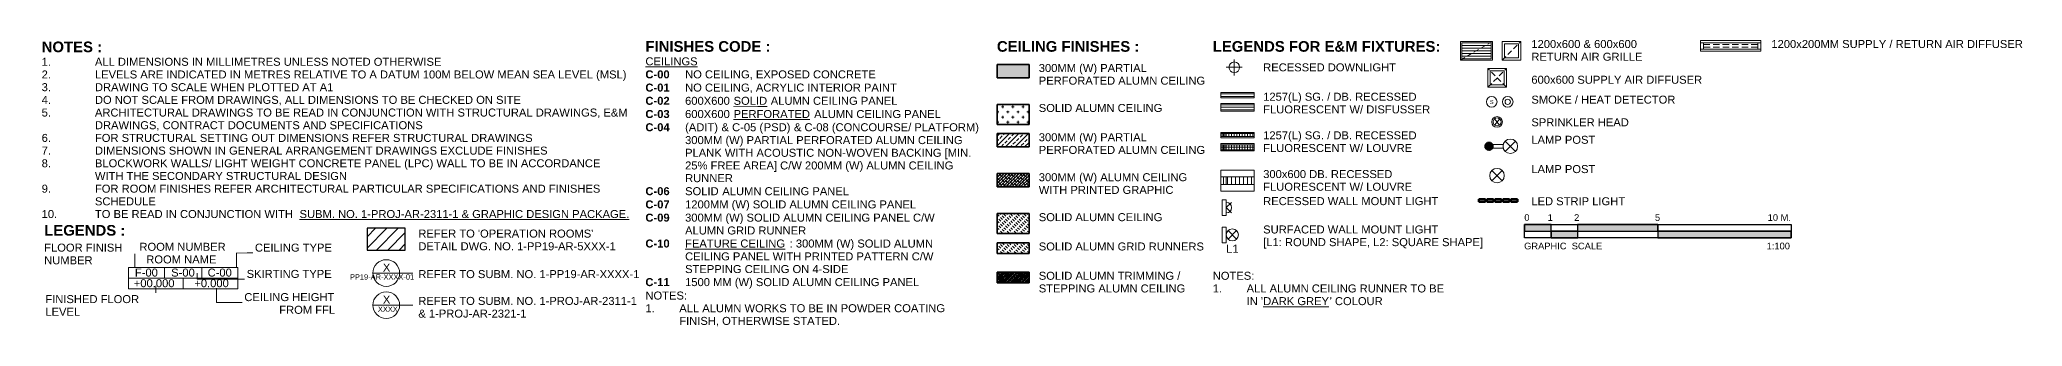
# Model space of a CAD drawing. Header units: millimetres. Extents: x -672391 to -598136, y -134 to 46410.
# Drawn here: x -598880 to -598136, y -134 to -26 of the extents above; entities that cross this region are included whole.
import ezdxf

# ---------------------------------------------------------------- set-up
doc = ezdxf.new("R2010")
doc.units = ezdxf.units.MM
doc.linetypes.add('DPA_Hidden 50', pattern=[3, 2, -1])
doc.linetypes.add('Hidden - Short', pattern=[3.571875, 2.38125, -1.190625])
for name, color, linetype, lineweight in [('A-ANNO-NOTE', 3, 'Continuous', 25), ('A-DETL', 1, 'Continuous', 70), ('A-DETL-GENF', 2, 'Continuous', 25), ('A-DETL-THIN', 1, 'Continuous', 25), ('G-ANNO-TEXT', 3, 'Continuous', 9)]:
    doc.layers.add(name, color=color, linetype=linetype, lineweight=lineweight)
doc.styles.add('Arial_5', font='arial.ttf', dxfattribs={"height": 2.5})
doc.styles.add('Arial_6', font='arial.ttf', dxfattribs={"height": 3})
doc.styles.add('Arial_7', font='arial.ttf', dxfattribs={"height": 2})
doc.styles.add('Arial_8', font='arial.ttf', dxfattribs={"height": 1.5})
doc.styles.add('Arial_B', font='arialbd.ttf', dxfattribs={"height": 4})
doc.styles.add('Arial_B_1', font='arialbd.ttf', dxfattribs={"height": 3})
pattern_1 = [(135, (-598705.6007, 1.539), (-2.539928, 2e-16), [1.034, -2.558]), (135, (-598706.8707, 0.2694), (-2.539928, 2e-16), [1.034, -2.558]), (135, (-598707.5061, 2.174), (-2.539928, 2e-16), [0.51703, -3.075]), (135, (-598706.2357, 0.9044), (-2.539928, 2e-16), [1.034, -2.558]), (135, (-598705.3317, 0), (-2.539928, 2e-16), [0.51703, -3.075])]

# ---------------------------------------------------------------- blocks, each defined once
blk = doc.blocks.new('Graphic scale1 - Graphic scale 100-8746870-CRD_Legend Notes Part Plans - Ceiling Plan 1_100')
at = {"layer": 'A-ANNO-NOTE', "lineweight": 9}
h = blk.add_hatch(color=256, dxfattribs=at)
h.paths.add_polyline_path([(434.68, -98.08), (404.61, -98.08), (404.61, -95.59), (434.68, -95.59)])
h.paths.add_polyline_path([(394.68, -95.59), (394.68, -98.08), (384.68, -98.08), (384.68, -95.59)])
h = blk.add_hatch(color=256, dxfattribs=at)
h.paths.add_polyline_path([(484.68, -100.56), (434.68, -100.56), (434.68, -98.08), (484.68, -98.08)])
h.paths.add_polyline_path([(404.68, -98.08), (404.68, -100.56), (394.68, -100.56), (394.68, -98.08)])
at = {"layer": 'A-ANNO-NOTE'}
for p, q in [((384.68, -100.56), (384.68, -95.59)), ((384.68, -95.59), (484.68, -95.59)), ((394.68, -95.59), (384.68, -95.59)), ((384.68, -95.59), (384.68, -98.08)), ((394.68, -100.56), (394.68, -95.59)), ((394.68, -98.08), (394.68, -95.59)), ((404.61, -95.59), (404.61, -100.56)), ((434.68, -95.59), (404.61, -95.59)), ((404.61, -95.59), (404.61, -98.08)), ((434.68, -95.59), (434.68, -100.56)), ((434.68, -98.08), (434.68, -95.59)), ((484.68, -95.59), (484.68, -100.56)), ((384.68, -98.08), (484.68, -98.08)), ((384.68, -98.08), (394.68, -98.08)), ((484.68, -100.56), (384.68, -100.56)), ((404.68, -98.08), (394.68, -98.08)), ((394.68, -98.08), (394.68, -100.56)), ((394.68, -100.56), (404.68, -100.56)), ((404.61, -98.08), (434.68, -98.08)), ((404.68, -100.56), (404.68, -98.08)), ((484.68, -98.08), (434.68, -98.08)), ((434.68, -98.08), (434.68, -100.56)), ((434.68, -100.56), (484.68, -100.56)), ((484.68, -100.56), (484.68, -98.08))]:
    blk.add_line(p, q, dxfattribs=at)
at = {"layer": 'A-ANNO-NOTE', "lineweight": 9, "char_height": 2.5, "attachment_point": 1, "style": 'Arial_5'}
for s, insert, width in [('0', (384.63, -91.73), 2.3249), ('1', (393.4, -91.73), 2.3249), ('2', (403.31, -91.73), 2.3249), ('5', (433.62, -91.73), 2.3249), ('10 M.', (475.89, -91.73), 10.5021), ('GRAPHIC  SCALE', (384.56, -102.42), 35.4346), ('1:100', (475.5, -102.42), 10.5021)]:
    blk.add_mtext(s, dxfattribs=dict(at, insert=insert, width=width))

msp = doc.modelspace()

# ---------------------------------------------------------------- hatches: boundary and pattern name
at = {"layer": 'A-DETL-GENF', "lineweight": 35}
for points in [[(-598508.91, -40.49), (-598508.91, -35.49), (-598520.89, -35.49), (-598520.89, -40.49)], [(-598336.48, -67.6), (-598336.13, -67.56), (-598335.8, -67.42), (-598335.51, -67.2), (-598335.3, -66.92), (-598335.16, -66.59), (-598335.12, -66.24), (-598335.16, -65.89), (-598335.3, -65.56), (-598335.51, -65.28), (-598335.8, -65.06), (-598336.13, -64.93), (-598336.48, -64.88), (-598336.83, -64.93), (-598337.16, -65.06), (-598337.44, -65.28), (-598337.66, -65.56), (-598337.79, -65.89), (-598337.84, -66.24), (-598337.79, -66.59), (-598337.66, -66.92), (-598337.44, -67.2), (-598337.16, -67.42), (-598336.83, -67.56)]]:
    msp.add_hatch(color=7, dxfattribs=at).paths.add_polyline_path(points)
at = {"layer": 'A-DETL-GENF', "lineweight": 9}
h = msp.add_hatch(dxfattribs=at)
h.set_pattern_fill('FP_13', color=8, style=0, pattern_type=2)
h.set_pattern_definition([(0, (-598707.8717, 0), (1.905, 1.905), [0.9525, -2.857]), (90, (-598707.3954, -0.4763), (-1.905, 1.905), [0.9525, -2.857])])
h.paths.add_polyline_path([(-598508.91, -57.99), (-598508.91, -50.49), (-598520.89, -50.49), (-598520.89, -57.99)])
h = msp.add_hatch(dxfattribs=at)
h.set_pattern_fill('FP_9', color=253, style=0, pattern_type=2)
h.set_pattern_definition([(45, (-598707.8717, 0), (-1.78191, 1.78191), []), (45, (-598706.0897, 0), (-1.78191, 1.78191), [1.26, -0.63004])])
h.paths.add_polyline_path([(-598508.91, -66.49), (-598508.91, -61.49), (-598520.89, -61.49), (-598520.89, -66.49)])
h = msp.add_hatch(dxfattribs=at)
h.set_pattern_fill('FP_10', color=253, style=0, pattern_type=2)
h.set_pattern_definition([(45, (-598707.8717, 0), (-0.561266, 0.561266), []), (135, (-598707.8717, 0), (-1.6841516, 0.5616196), [1.984, -1.191])])
h.paths.add_polyline_path([(-598508.91, -81.49), (-598508.91, -76.49), (-598520.89, -76.49), (-598520.89, -81.49)])
at = {"layer": 'A-DETL-GENF', "lineweight": 35}
h = msp.add_hatch(color=7, dxfattribs=at)
h.paths.add_polyline_path([(-598337.83, -87.14), (-598337.83, -86.14), (-598340.33, -86.14), (-598340.33, -87.14)])
h.paths.add_polyline_path([(-598325.83, -87.14), (-598325.83, -86.14), (-598328.33, -86.14), (-598328.33, -87.14)])
h.paths.add_polyline_path([(-598331.33, -87.14), (-598328.83, -87.14), (-598328.83, -86.14), (-598331.33, -86.14)])
h.paths.add_polyline_path([(-598334.83, -87.14), (-598334.83, -86.14), (-598337.33, -86.14), (-598337.33, -87.14)])
h.paths.add_polyline_path([(-598334.33, -87.14), (-598331.83, -87.14), (-598331.83, -86.14), (-598334.33, -86.14)])
at = {"layer": 'A-DETL-GENF', "lineweight": 9}
h = msp.add_hatch(dxfattribs=at)
h.set_pattern_fill('FP_11', color=253, style=0, pattern_type=2)
h.set_pattern_definition(pattern_1)
h.paths.add_polyline_path([(-598508.91, -98.99), (-598508.91, -91.49), (-598520.89, -91.49), (-598520.89, -98.99)])
h = msp.add_hatch(dxfattribs=at)
h.set_pattern_fill('FP_8', color=50, style=0, pattern_type=2)
h.set_pattern_definition([(45, (-598707.8717, 0), (-2.12132, 2.12132), [])])
h.paths.add_polyline_path([(-598742.87, -105.21), (-598742.87, -97.02), (-598757.15, -97.02), (-598757.15, -105.21)])
h = msp.add_hatch(dxfattribs=at)
h.set_pattern_fill('FP_11', color=253, style=0, pattern_type=2)
h.set_pattern_definition(pattern_1)
h.paths.add_polyline_path([(-598508.91, -106.49), (-598508.91, -102.49), (-598520.89, -102.49), (-598520.89, -106.49)])
h = msp.add_hatch(dxfattribs=at)
h.set_pattern_fill('FP_12', color=253, style=0, pattern_type=2)
h.set_pattern_definition([(45, (-598707.8717, 0), (-0.3367596, 0.3367596), []), (135, (-598707.8717, 0), (-1.0102788, 0.3367596), [1.191, -0.71437])])
h.paths.add_polyline_path([(-598508.91, -117.49), (-598508.91, -113.49), (-598520.89, -113.49), (-598520.89, -117.49)])

# ---------------------------------------------------------------- linework, layer by layer
at = {"layer": 'A-DETL', "lineweight": 9}
for p, q in [((-598347.22, -26.89), (-598335.22, -26.89)), ((-598347.22, -33.89), (-598347.22, -26.89)), ((-598335.72, -27.39), (-598346.72, -27.39)), ((-598346.72, -33.35), (-598346.72, -27.39)), ((-598335.72, -28.39), (-598346.72, -28.39)), ((-598335.72, -29.39), (-598346.72, -29.39)), ((-598335.72, -27.39), (-598335.72, -33.35)), ((-598335.22, -26.89), (-598335.22, -33.89)), ((-598324.57, -26.89), (-598331.57, -26.89)), ((-598331.57, -26.89), (-598331.57, -33.89)), ((-598330.69, -27.76), (-598330.69, -33.01)), ((-598325.44, -27.76), (-598330.69, -27.76)), ((-598325.44, -33.01), (-598325.44, -27.76)), ((-598324.57, -33.89), (-598324.57, -26.89)), ((-598257.22, -26.53), (-598234.57, -26.53)), ((-598257.22, -30.48), (-598257.22, -26.53)), ((-598257.22, -27.36), (-598234.57, -27.36)), ((-598256.01, -29.79), (-598256.01, -27.36)), ((-598235.73, -27.36), (-598235.73, -29.79)), ((-598234.57, -26.53), (-598234.57, -30.48)), ((-598428.99, -36.56), (-598434.99, -36.56)), ((-598431.99, -33.61), (-598431.99, -39.61)), ((-598335.22, -33.89), (-598347.22, -33.89)), ((-598335.72, -30.39), (-598346.72, -30.39)), ((-598335.72, -31.39), (-598346.72, -31.39)), ((-598335.72, -32.39), (-598346.72, -32.39)), ((-598335.72, -33.35), (-598346.72, -33.35)), ((-598329.89, -37.04), (-598336.89, -37.04)), ((-598336.89, -37.04), (-598336.89, -44.04)), ((-598331.57, -33.89), (-598324.57, -33.89)), ((-598330.69, -33.01), (-598325.44, -33.01)), ((-598329.89, -44.04), (-598329.89, -37.04)), ((-598234.57, -29.79), (-598257.22, -29.79)), ((-598234.57, -30.48), (-598257.22, -30.48)), ((-598336.89, -44.04), (-598329.89, -44.04)), ((-598336.02, -37.92), (-598336.02, -43.17)), ((-598330.77, -37.92), (-598336.02, -37.92)), ((-598336.02, -43.17), (-598330.77, -43.17)), ((-598330.77, -43.17), (-598330.77, -37.92)), ((-598436.99, -46.06), (-598424.49, -46.06)), ((-598436.99, -48.01), (-598436.99, -46.06)), ((-598436.99, -46.48), (-598424.49, -46.48)), ((-598424.49, -47.59), (-598436.99, -47.59)), ((-598424.49, -48.01), (-598436.99, -48.01)), ((-598436.99, -50.22), (-598424.49, -50.22)), ((-598436.99, -52.99), (-598436.99, -50.22)), ((-598436.99, -50.63), (-598424.49, -50.63)), ((-598424.49, -51.6), (-598436.99, -51.6)), ((-598424.49, -48.01), (-598424.49, -46.06)), ((-598424.49, -52.99), (-598424.49, -50.22)), ((-598424.49, -52.58), (-598436.99, -52.58)), ((-598424.49, -52.99), (-598436.99, -52.99)), ((-598334.48, -55.98), (-598332.51, -58.24)), ((-598332.47, -55.98), (-598334.43, -58.24)), ((-598436.99, -61.06), (-598424.49, -61.06)), ((-598436.99, -63.01), (-598436.99, -61.06)), ((-598436.99, -61.48), (-598424.49, -61.48)), ((-598436.99, -62.59), (-598436.99, -61.48)), ((-598424.49, -62.59), (-598436.99, -62.59)), ((-598424.49, -63.01), (-598436.99, -63.01)), ((-598436.99, -65.22), (-598424.49, -65.22)), ((-598436.99, -67.99), (-598436.99, -65.22)), ((-598436.99, -65.63), (-598424.49, -65.63)), ((-598436.99, -67.58), (-598436.99, -65.63)), ((-598424.49, -66.6), (-598436.99, -66.6)), ((-598436.49, -62.59), (-598436.49, -61.48)), ((-598436.49, -67.58), (-598436.49, -65.63)), ((-598435.99, -62.59), (-598435.99, -61.48)), ((-598435.99, -67.58), (-598435.99, -65.63)), ((-598435.49, -62.59), (-598435.49, -61.48)), ((-598435.49, -67.58), (-598435.49, -65.63)), ((-598434.99, -62.59), (-598434.99, -61.48)), ((-598434.99, -67.58), (-598434.99, -65.63)), ((-598433.99, -62.59), (-598433.99, -61.48)), ((-598433.99, -67.58), (-598433.99, -65.63)), ((-598432.99, -62.59), (-598432.99, -61.48)), ((-598432.99, -67.58), (-598432.99, -65.63)), ((-598431.99, -62.59), (-598431.99, -61.48)), ((-598431.99, -67.58), (-598431.99, -65.63)), ((-598430.99, -62.59), (-598430.99, -61.48)), ((-598430.99, -67.58), (-598430.99, -65.63)), ((-598429.99, -62.59), (-598429.99, -61.48)), ((-598429.99, -67.58), (-598429.99, -65.63)), ((-598428.99, -62.59), (-598428.99, -61.48)), ((-598428.99, -67.58), (-598428.99, -65.63)), ((-598427.99, -62.59), (-598427.99, -61.48)), ((-598427.99, -67.58), (-598427.99, -65.63)), ((-598426.99, -62.59), (-598426.99, -61.48)), ((-598426.99, -67.58), (-598426.99, -65.63)), ((-598425.99, -62.59), (-598425.99, -61.48)), ((-598425.99, -67.58), (-598425.99, -65.63)), ((-598424.99, -62.59), (-598424.99, -61.48)), ((-598424.99, -67.58), (-598424.99, -65.63)), ((-598424.49, -63.01), (-598424.49, -61.06)), ((-598424.49, -67.99), (-598424.49, -65.22)), ((-598331.12, -65.61), (-598335.27, -65.61)), ((-598326.55, -68.17), (-598330.4, -64.32)), ((-598330.4, -68.17), (-598326.55, -64.32)), ((-598424.49, -67.58), (-598436.99, -67.58)), ((-598424.49, -67.99), (-598436.99, -67.99)), ((-598331.1, -66.97), (-598335.33, -66.97)), ((-598436.99, -83.04), (-598436.99, -75.22)), ((-598436.99, -75.22), (-598424.49, -75.22)), ((-598436.99, -77.72), (-598424.49, -77.72)), ((-598424.49, -80.54), (-598436.99, -80.54)), ((-598436.04, -80.54), (-598436.04, -77.72)), ((-598435.04, -80.54), (-598435.04, -77.72)), ((-598434.54, -80.54), (-598434.54, -77.72)), ((-598433.04, -80.54), (-598433.04, -77.72)), ((-598431.54, -80.54), (-598431.54, -77.72)), ((-598430.04, -80.54), (-598430.04, -77.72)), ((-598428.54, -80.54), (-598428.54, -77.72)), ((-598427.04, -80.54), (-598427.04, -77.72)), ((-598425.54, -80.54), (-598425.54, -77.72)), ((-598424.49, -75.22), (-598424.49, -83.04)), ((-598331.55, -79.17), (-598335.4, -75.32)), ((-598335.4, -79.17), (-598331.55, -75.32)), ((-598424.49, -83.04), (-598436.99, -83.04)), ((-598436.49, -92.23), (-598436.49, -86.32)), ((-598434.99, -86.32), (-598436.49, -86.32)), ((-598434.99, -86.32), (-598434.99, -92.23)), ((-598434.99, -89.27), (-598433.04, -87.33)), ((-598434.99, -92.23), (-598436.49, -92.23)), ((-598436.49, -102.45), (-598436.49, -96.55)), ((-598434.99, -96.55), (-598436.49, -96.55)), ((-598434.99, -89.27), (-598433.04, -91.22)), ((-598434.99, -96.55), (-598434.99, -102.45)), ((-598434.99, -102.45), (-598436.49, -102.45)), ((-598434.33, -101.1), (-598431.14, -97.9)), ((-598434.33, -97.9), (-598431.14, -101.1)), ((-598851.12, -106.27), (-598877.67, -106.27)), ((-598844.31, -106.27), (-598851.12, -106.27)), ((-598844.31, -111.69), (-598844.31, -106.27)), ((-598806.15, -111.69), (-598806.15, -106.27)), ((-598806.15, -106.27), (-598770.22, -106.27)), ((-598846.6, -111.69), (-598805.6, -111.69)), ((-598846.6, -119.69), (-598846.6, -111.69)), ((-598846.6, -115.69), (-598805.6, -115.69)), ((-598836.44, -118.65), (-598836.44, -125.6)), ((-598833.1, -111.69), (-598833.1, -115.69)), ((-598826.1, -115.69), (-598826.1, -119.69)), ((-598820.89, -113.81), (-598820.89, -116.14)), ((-598820.89, -116.14), (-598770.22, -116.14)), ((-598819.1, -111.69), (-598819.1, -115.69)), ((-598805.6, -111.69), (-598805.6, -119.69)), ((-598754.98, -113.81), (-598739.98, -113.81)), ((-598846.77, -125.6), (-598877.67, -125.6)), ((-598836.44, -125.6), (-598846.77, -125.6)), ((-598805.6, -119.69), (-598846.6, -119.69)), ((-598813.65, -119.47), (-598813.65, -124.86)), ((-598813.65, -124.86), (-598770.22, -124.86)), ((-598754.98, -125.86), (-598739.98, -125.86))]:
    msp.add_line(p, q, dxfattribs=at)
at = {"layer": 'A-DETL', "linetype": 'DPA_Hidden 50', "lineweight": 9}
for p, q in [((-598335.22, -26.89), (-598347.22, -33.89)), ((-598331.57, -33.89), (-598324.57, -26.89)), ((-598329.89, -44.04), (-598336.89, -37.04)), ((-598336.89, -44.04), (-598329.89, -37.04))]:
    msp.add_line(p, q, dxfattribs=at)
at = {"layer": 'A-DETL', "linetype": 'Hidden - Short', "lineweight": 9}
for p, q in [((-598256.01, -28.08), (-598235.73, -28.08)), ((-598235.73, -28.96), (-598256.01, -28.96))]:
    msp.add_line(p, q, dxfattribs=at)
at = {"layer": 'A-DETL', "lineweight": 35}
for p, q in [((-598508.91, -35.49), (-598520.89, -35.49)), ((-598520.89, -35.49), (-598520.89, -40.49)), ((-598508.91, -40.49), (-598508.91, -35.49)), ((-598520.89, -40.49), (-598508.91, -40.49)), ((-598508.91, -50.49), (-598520.89, -50.49)), ((-598520.89, -50.49), (-598520.89, -57.99)), ((-598508.91, -57.99), (-598508.91, -50.49)), ((-598520.89, -57.99), (-598508.91, -57.99)), ((-598508.91, -61.49), (-598520.89, -61.49)), ((-598520.89, -61.49), (-598520.89, -66.49)), ((-598520.89, -66.49), (-598508.91, -66.49)), ((-598508.91, -66.49), (-598508.91, -61.49)), ((-598508.91, -76.49), (-598520.89, -76.49)), ((-598520.89, -76.49), (-598520.89, -81.49)), ((-598520.89, -81.49), (-598508.91, -81.49)), ((-598508.91, -81.49), (-598508.91, -76.49)), ((-598508.91, -91.49), (-598520.89, -91.49)), ((-598520.89, -91.49), (-598520.89, -98.99)), ((-598508.91, -98.99), (-598508.91, -91.49)), ((-598520.89, -98.99), (-598508.91, -98.99)), ((-598508.91, -102.49), (-598520.89, -102.49)), ((-598520.89, -102.49), (-598520.89, -106.49)), ((-598508.91, -106.49), (-598508.91, -102.49)), ((-598520.89, -106.49), (-598508.91, -106.49)), ((-598508.91, -113.49), (-598520.89, -113.49)), ((-598520.89, -113.49), (-598520.89, -117.49)), ((-598520.89, -117.49), (-598508.91, -117.49)), ((-598508.91, -117.49), (-598508.91, -113.49))]:
    msp.add_line(p, q, dxfattribs=at)
at = {"layer": 'A-DETL', "lineweight": 50}
for p, q in [((-598337.83, -86.14), (-598340.33, -86.14)), ((-598340.33, -86.14), (-598340.33, -87.14)), ((-598340.33, -87.14), (-598337.83, -87.14)), ((-598337.83, -87.14), (-598337.83, -86.14)), ((-598334.83, -86.14), (-598337.33, -86.14)), ((-598337.33, -86.14), (-598337.33, -87.14)), ((-598337.33, -87.14), (-598334.83, -87.14)), ((-598334.83, -87.14), (-598334.83, -86.14)), ((-598331.83, -86.14), (-598334.33, -86.14)), ((-598334.33, -86.14), (-598334.33, -87.14)), ((-598334.33, -87.14), (-598331.83, -87.14)), ((-598331.83, -87.14), (-598331.83, -86.14)), ((-598328.83, -86.14), (-598331.33, -86.14)), ((-598331.33, -86.14), (-598331.33, -87.14)), ((-598331.33, -87.14), (-598328.83, -87.14)), ((-598328.83, -87.14), (-598328.83, -86.14)), ((-598325.83, -86.14), (-598328.33, -86.14)), ((-598328.33, -86.14), (-598328.33, -87.14)), ((-598328.33, -87.14), (-598325.83, -87.14)), ((-598325.83, -87.14), (-598325.83, -86.14))]:
    msp.add_line(p, q, dxfattribs=at)
at = {"layer": 'A-DETL', "lineweight": 9}
for centre, radius in [((-598431.99, -36.56), 2), ((-598335.47, -49.55), 2), ((-598329.47, -49.55), 2), ((-598329.47, -49.55), 1), ((-598333.47, -57.09), 2), ((-598333.47, -57.09), 1.5), ((-598328.48, -66.24), 2.72), ((-598333.48, -77.24), 2.72), ((-598432.73, -99.5), 2.26), ((-598749.98, -113.81), 5), ((-598749.98, -125.86), 5)]:
    msp.add_circle(centre, radius, dxfattribs=at)
for centre, radius, start, end in [((-598336.48, -66.24), 1.36, 90, 270), ((-598336.48, -66.24), 1.36, 270, 90), ((-598434.99, -89.27), 2, 270, 90)]:
    msp.add_arc(centre, radius, start, end, dxfattribs=at)
at = {"layer": 'A-DETL', "lineweight": 50}
for start, end in [(360, 180), (180, 360)]:
    msp.add_arc((-598336.48, -66.24), 1.36, start, end, dxfattribs=at)
at = {"layer": 'A-DETL-THIN'}
for p, q in [((-598742.87, -97.02), (-598757.15, -97.02)), ((-598757.15, -97.02), (-598757.15, -105.21)), ((-598742.87, -105.21), (-598742.87, -97.02)), ((-598757.15, -105.21), (-598742.87, -105.21))]:
    msp.add_line(p, q, dxfattribs=at)

# ---------------------------------------------------------------- block references
at = {"layer": 'A-ANNO-NOTE', "lineweight": 9}
msp.add_blockref('Graphic scale1 - Graphic scale 100-8746870-CRD_Legend Notes Part Plans - Ceiling Plan 1_100', (-598707.87, 0), dxfattribs=at)

# ---------------------------------------------------------------- texts
at = {"layer": 'G-ANNO-TEXT', "color": 7, "attachment_point": 1}
for s, insert, char_height, width, style in [('NOTES :', (-598879.21, -26.91), 4, 27.6582, 'Arial_B'), ('FINISHES CODE :', (-598652.81, -26.74), 4, 57.2405, 'Arial_B'), ('CEILING FINISHES :', (-598521, -26.74), 4, 65.2574, 'Arial_B'), ('LEGENDS FOR E&M FIXTURES:', (-598440.07, -26.74), 4, 104.2194, 'Arial_B'), ('1200x600 & 600x600 ', (-598320.6, -26.34), 3, 50.2658, 'Arial_6'), ('1200x200MM SUPPLY / RETURN AIR DIFFUSER', (-598230.6, -26.34), 3, 115.7637, 'Arial_6'), ('\\LCEILINGS', (-598652.81, -32.84), 3, 24.0506, 'Arial_6'), ('300MM (W) PARTIAL ', (-598505.31, -35.34), 3, 51.5485, 'Arial_6'), ('RECESSED DOWNLIGHT', (-598421.16, -35.1), 3, 61.4894, 'Arial_6'), ('RETURN AIR GRILLE', (-598320.6, -31.11), 3, 51.2278, 'Arial_6'), ('C-00', (-598652.81, -37.73), 3, 11.1435, 'Arial_B_1'), ('C-01', (-598652.81, -42.69), 3, 11.1435, 'Arial_B_1'), ('^I^I', (-598643.62, -37.73), 3, 6.8945, 'Arial_6'), ('^I^I', (-598643.62, -42.69), 3, 6.8945, 'Arial_6'), ('NO CEILING, EXPOSED CONCRETE', (-598637.93, -37.73), 3, 87.7046, 'Arial_6'), ('NO CEILING, ACRYLIC INTERIOR PAINT', (-598637.93, -42.69), 3, 97.5654, 'Arial_6'), ('PERFORATED ALUMN CEILING  ', (-598505.31, -40.1), 3, 78.2447, 'Arial_6'), ('600x600 SUPPLY AIR DIFFUSER', (-598320.6, -39.75), 3, 78.6455, 'Arial_6'), ('C-02', (-598652.81, -47.66), 3, 11.1435, 'Arial_B_1'), ('^I^I', (-598643.62, -47.66), 3, 6.8945, 'Arial_6'), ('600X600 ', (-598637.93, -47.66), 3, 22.0464, 'Arial_6'), ('\\LSOLID', (-598619.74, -47.66), 3, 15.4726, 'Arial_6'), (' ALUMN CEILING PANEL ', (-598606.97, -47.66), 3, 61.2489, 'Arial_6'), ('SOLID ALUMN CEILING', (-598505.31, -50.34), 3, 56.9198, 'Arial_6'), ('1257(L) SG. / DB. RECESSED ', (-598421.16, -46.12), 3, 72.232, 'Arial_6'), ('FLUORESCENT W/ DISFUSSER', (-598421.16, -50.88), 3, 77.2025, 'Arial_6'), ('S', (-598336.17, -48.87), 1.5, 1.6835, 'Arial_8'), ('SMOKE / HEAT DETECTOR', (-598320.6, -47.22), 3, 66.5401, 'Arial_6'), ('C-03', (-598652.81, -52.62), 3, 11.1435, 'Arial_B_1'), ('C-04 ', (-598652.81, -57.58), 3, 12.5865, 'Arial_B_1'), ('^I^I', (-598643.62, -52.62), 3, 6.8945, 'Arial_6'), ('\\fArial|b1|i0|c0|p34|;^I', (-598642.43, -57.58), 3, 5.4515, 'Arial_B_1'), ('600X600 ', (-598637.93, -52.62), 3, 22.0464, 'Arial_6'), ('(', (-598637.93, -57.58), 3, 1.6835, 'Arial_6'), ('ADIT)', (-598636.54, -57.58), 3, 13.4683, 'Arial_6'), (' & C-05 (', (-598625.43, -57.58), 3, 20.6034, 'Arial_6'), ('\\LPERFORATED', (-598619.74, -52.62), 3, 35.1941, 'Arial_6'), ('PSD)', (-598608.43, -57.58), 3, 12.2658, 'Arial_6'), ('& C-08 (CONCOURSE/ PLATFORM)', (-598597.12, -57.58), 3, 85.1392, 'Arial_6'), (' ALUMN CEILING PANEL ', (-598590.7, -52.62), 3, 61.2489, 'Arial_6'), ('^I^I^I', (-598540.16, -52.62), 3, 13.789, 'Arial_6'), ('^I', (-598526.87, -57.58), 3, 3.6878, 'Arial_6'), ('SPRINKLER HEAD', (-598320.6, -55.72), 3, 44.8945, 'Arial_6'), ('^I^I^I', (-598652.81, -62.41), 3, 18.038, 'Arial_6'), ('300MM (W) PARTIAL PERFORATED ALUMN CEILING ', (-598637.93, -62.41), 3, 129.6329, 'Arial_6'), ('^I^I', (-598530.97, -62.41), 3, 8.6582, 'Arial_6'), ('300MM (W) PARTIAL ', (-598505.31, -61.34), 3, 51.5485, 'Arial_6'), ('PERFORATED ALUMN CEILING', (-598505.31, -66.1), 3, 76.6413, 'Arial_6'), ('1257(L) SG. / DB. RECESSED ', (-598421.16, -60.61), 3, 72.232, 'Arial_6'), ('FLUORESCENT W/ LOUVRE', (-598421.16, -65.38), 3, 68.9451, 'Arial_6'), ('LAMP POST', (-598320.6, -62.29), 3, 29.5823, 'Arial_6'), ('^I^I^I', (-598652.81, -67.17), 3, 18.038, 'Arial_6'), ('^I^I^I', (-598652.81, -71.93), 3, 18.038, 'Arial_6'), ('25% FREE AREA] C/W 200MM (W) ALUMN CEILING ', (-598637.93, -71.93), 3, 125.5443, 'Arial_6'), ('PLANK WITH ACOUSTIC NON-WOVEN BACKING [MIN. ', (-598637.93, -67.17), 3, 133.8818, 'Arial_6'), ('^I^I^I', (-598534.34, -71.93), 3, 12.7468, 'Arial_6'), ('^I', (-598527.46, -67.17), 3, 4.4093, 'Arial_6'), ('LAMP POST', (-598320.6, -73.29), 3, 29.5823, 'Arial_6'), ('^I^I^I', (-598652.81, -76.69), 3, 18.038, 'Arial_6'), ('C-06 ', (-598652.81, -81.59), 3, 12.5865, 'Arial_B_1'), ('^I', (-598642.43, -81.59), 3, 5.4515, 'Arial_6'), ('SOLID ', (-598637.93, -81.59), 3, 16.9156, 'Arial_6'), ('RUNNER ', (-598637.93, -76.69), 3, 23.3291, 'Arial_6'), ('ALUMN CEILING PANEL ', (-598623.97, -81.59), 3, 59.8059, 'Arial_6'), ('WITH PRINTED GRAPHIC ', (-598505.31, -81.1), 3, 63.8143, 'Arial_6'), ('300MM (W) ALUMN CEILING ', (-598505.31, -76.34), 3, 69.9873, 'Arial_6'), ('300x600 DB. RECESSED ', (-598421.16, -75.16), 3, 61.0084, 'Arial_6'), ('FLUORESCENT W/ LOUVRE', (-598421.16, -79.92), 3, 68.9451, 'Arial_6'), ('C-07 ', (-598652.81, -86.55), 3, 12.5865, 'Arial_B_1'), ('^I', (-598641.24, -86.55), 3, 4.0084, 'Arial_6'), ('1200MM (W) SOLID ALUMN CEILING PANEL', (-598637.93, -86.55), 3, 106.7046, 'Arial_6'), ('RECESSED WALL MOUNT LIGHT', (-598421.16, -85.32), 3, 81.0506, 'Arial_6'), ('LED STRIP LIGHT', (-598320.6, -85.37), 3, 43.3713, 'Arial_6'), ('^I^I^I', (-598652.81, -96.34), 3, 18.038, 'Arial_6'), ('C-09', (-598652.81, -91.51), 3, 11.1435, 'Arial_B_1'), ('^I^I', (-598643.62, -91.51), 3, 6.8945, 'Arial_B_1'), ('ALUMN GRID RUNNER', (-598637.93, -96.34), 3, 55.5569, 'Arial_6'), ('300MM (W) SOLID ALUMN CEILING PANEL C/W ', (-598637.93, -91.51), 3, 116.9662, 'Arial_6'), ('^I', (-598541.42, -91.51), 3, 3.2869, 'Arial_6'), ('SOLID ALUMN CEILING', (-598505.31, -91.34), 3, 56.9198, 'Arial_6'), ('SURFACED WALL MOUNT LIGHT', (-598421.16, -95.96), 3, 80.9704, 'Arial_6'), ('C-10', (-598652.81, -101.23), 3, 11.1435, 'Arial_B_1'), ('^I', (-598642.43, -101.23), 3, 5.4515, 'Arial_6'), ('\\LFEATURE CEILING', (-598637.93, -101.23), 3, 46.097, 'Arial_6'), (' : 300MM (W) SOLID ALUMN ', (-598599.89, -101.23), 3, 69.1856, 'Arial_6'), ('^I^I^I^I', (-598542.81, -101.23), 3, 23.0084, 'Arial_6'), ('SOLID ALUMN GRID RUNNERS', (-598505.31, -102.34), 3, 75.9198, 'Arial_6'), ('L1', (-598435.03, -103.19), 3, 5.7721, 'Arial_6'), ('[L1: ROUND SHAPE, L2: SQUARE SHAPE]', (-598421.16, -100.72), 3, 101.4135, 'Arial_6'), ('X', (-598751.26, -110.25), 3, 3.2869, 'Arial_6'), ('^I^I^I', (-598652.81, -106.06), 3, 18.038, 'Arial_6'), ('^I^I^I', (-598652.81, -110.82), 3, 18.038, 'Arial_6'), ('STEPPING CEILING ON 4-SIDE', (-598637.93, -110.82), 3, 75.3586, 'Arial_6'), ('CEILING PANEL WITH PRINTED PATTERN C/W ', (-598637.93, -106.06), 3, 116.6455, 'Arial_6'), ('+00.000', (-598844.65, -116.14), 3, 18.8397, 'Arial_6'), ('F-00', (-598844.25, -112.14), 3, 10.5823, 'Arial_6'), ('S-00', (-598830.63, -112.14), 3, 10.903, 'Arial_6'), ('+0.000', (-598821.96, -116.14), 3, 15.9536, 'Arial_6'), ('C-00', (-598816.98, -112.14), 3, 11.1435, 'Arial_6'), ('REFER TO SUBM. NO. 1-PP19-AR-XXXX-1', (-598737.96, -112.71), 3, 101.2531, 'Arial_6'), ('C-11', (-598652.81, -115.72), 3, 11.1435, 'Arial_B_1'), ('^I', (-598642.43, -115.72), 3, 5.4515, 'Arial_6'), ('1500 MM (W) SOLID ALUMN CEILING PANEL', (-598637.93, -115.72), 3, 108.1476, 'Arial_6'), ('SOLID ALUMN TRIMMING / ', (-598505.31, -113.34), 3, 66.6202, 'Arial_6'), ('STEPPING ALUMN CEILING', (-598505.31, -118.1), 3, 67.5823, 'Arial_6'), ('1.', (-598440.07, -118.1), 3, 15.3924, 'Arial_6'), ('NOTES:', (-598440.07, -113.34), 3, 19.2405, 'Arial_6'), ('ALL ALUMN CEILING RUNNER TO BE ', (-598427.37, -118.1), 3, 92.4346, 'Arial_6'), ('XXXX', (-598753.12, -126.39), 2, 9.2996, 'Arial_7'), ('X', (-598751.26, -122.3), 3, 3.2869, 'Arial_6'), ('REFER TO SUBM. NO. 1-PROJ-AR-2311-1 ', (-598737.96, -122.78), 3, 102.135, 'Arial_6'), ('1.', (-598652.81, -125.52), 3, 15.3924, 'Arial_6'), ('NOTES:', (-598652.81, -120.76), 3, 19.2405, 'Arial_6'), ('ALL ALUMN WORKS TO BE IN POWDER COATING ', (-598640.11, -125.52), 3, 124.5822, 'Arial_6'), ("IN '", (-598427.37, -122.86), 3, 7.5359, 'Arial_6'), ('\\LDARK GREY', (-598421.16, -122.86), 3, 30.2236, 'Arial_6'), ("' COLOUR", (-598396.22, -122.86), 3, 24.3713, 'Arial_6'), ('& 1-PROJ-AR-2321-1 ', (-598737.96, -127.54), 3, 51.2278, 'Arial_6'), ('FINISH, OTHERWISE STATED.', (-598640.11, -130.28), 3, 74.5569, 'Arial_6')]:
    msp.add_mtext(s, dxfattribs=dict(at, insert=insert, char_height=char_height, width=width, style=style))
at = {"layer": 'G-ANNO-TEXT', "color": 7, "char_height": 3, "width": 24.2097, "attachment_point": 1, "style": 'Arial_6', "bg_fill": 3, "box_fill_scale": 1.25, "bg_fill_color": 256, "bg_fill_true_color": 13158600, "bg_fill_transparency": 0}
for s, insert in [('6.', (-598879.21, -61.59)), ('9.', (-598879.21, -80.64))]:
    msp.add_mtext(s, dxfattribs=dict(at, insert=insert))

# ---------------------------------------------------------------- next in the draw order: texts
at = {"layer": 'G-ANNO-TEXT', "color": 7, "char_height": 3, "attachment_point": 1, "style": 'Arial_6', "bg_fill": 3, "box_fill_scale": 1.25, "bg_fill_color": 256, "bg_fill_true_color": 13158600, "bg_fill_transparency": 0}
for s, insert, width in [('1.', (-598879.21, -33.01), 24.2097), ('7.', (-598879.21, -66.35), 24.2097), ("REFER TO 'OPERATION ROOMS' ", (-598737.96, -97.5), 82.0928), ('ROOM NAME', (-598839.98, -107.2), 32.2278), ('SKIRTING TYPE', (-598802.35, -112.64), 39.2827), ('FINISHED FLOOR', (-598877.82, -122.1), 43.1308), ('CEILING HEIGHT', (-598803.21, -121.35), 41.5274)]:
    msp.add_mtext(s, dxfattribs=dict(at, insert=insert, width=width))

# ---------------------------------------------------------------- next in the draw order: texts
for s, insert, width in [('2.', (-598879.21, -37.77), 24.2097), ('8.', (-598879.21, -71.11), 24.2097), ('ROOM NUMBER', (-598842.55, -102.46), 39.6034), ('DETAIL DWG. NO. 1-PP19-AR-5XXX-1', (-598737.96, -102.26), 90.9114), ('LEVEL', (-598877.82, -126.86), 16.1139), ('FROM FFL', (-598790.12, -126.12), 25.654)]:
    msp.add_mtext(s, dxfattribs=dict(at, insert=insert, width=width))
at = {"layer": 'G-ANNO-TEXT', "color": 7, "insert": (-598763.59, -114.27), "char_height": 2, "width": 29.8228, "attachment_point": 1, "style": 'Arial_7'}
msp.add_mtext('PP19-AR-XXXX-01', dxfattribs=at)

# ---------------------------------------------------------------- next in the draw order: texts
at = {"layer": 'G-ANNO-TEXT', "color": 7, "char_height": 3, "attachment_point": 1, "style": 'Arial_6', "bg_fill": 3, "box_fill_scale": 1.25, "bg_fill_color": 256, "bg_fill_true_color": 13158600, "bg_fill_transparency": 0}
for s, insert, width in [('ALL DIMENSIONS IN MILLIMETRES UNLESS NOTED OTHERWISE', (-598859.23, -33.01), 160.097), ('3.', (-598879.21, -42.54), 24.2097), ('FLOOR FINISH', (-598878.26, -102.77), 35.9958), ('CEILING TYPE', (-598799.24, -102.77), 35.5148)]:
    msp.add_mtext(s, dxfattribs=dict(at, insert=insert, width=width))

# ---------------------------------------------------------------- next in the draw order: texts
for s, insert, width in [('LEVELS ARE INDICATED IN METRES RELATIVE TO A DATUM 100M BELOW MEAN SEA LEVEL (MSL)', (-598859.23, -37.77), 245.7172), ('4.', (-598879.21, -47.3), 24.2097), ('NUMBER', (-598878.26, -107.54), 22.2067)]:
    msp.add_mtext(s, dxfattribs=dict(at, insert=insert, width=width))
at = {"layer": 'G-ANNO-TEXT', "color": 7, "insert": (-598878.26, -95.78), "char_height": 4, "width": 37.1181, "attachment_point": 1, "style": 'Arial_B'}
msp.add_mtext('LEGENDS :', dxfattribs=at)

# ---------------------------------------------------------------- next in the draw order: texts
at = {"layer": 'G-ANNO-TEXT', "color": 7, "char_height": 3, "attachment_point": 1, "style": 'Arial_6', "bg_fill": 3, "box_fill_scale": 1.25, "bg_fill_color": 256, "bg_fill_true_color": 13158600, "bg_fill_transparency": 0}
for s, insert, width in [('DRAWING TO SCALE WHEN PLOTTED AT A1', (-598859.23, -42.54), 110.713), ('5.', (-598879.21, -52.06), 24.2097), ('10.', (-598879.21, -90.16), 24.2097)]:
    msp.add_mtext(s, dxfattribs=dict(at, insert=insert, width=width))

# ---------------------------------------------------------------- next in the draw order: texts
at = {"layer": 'G-ANNO-TEXT', "color": 7, "insert": (-598859.23, -47.3), "char_height": 3, "width": 196.6539, "attachment_point": 1, "style": 'Arial_6', "bg_fill": 3, "box_fill_scale": 1.25, "bg_fill_color": 256, "bg_fill_true_color": 13158600, "bg_fill_transparency": 0}
msp.add_mtext('DO NOT SCALE FROM DRAWINGS, ALL DIMENSIONS TO BE CHECKED ON SITE', dxfattribs=at)

# ---------------------------------------------------------------- next in the draw order: texts
at = {"layer": 'G-ANNO-TEXT', "color": 7, "insert": (-598859.23, -52.06), "char_height": 3, "width": 247.7214, "attachment_point": 1, "style": 'Arial_6', "bg_fill": 3, "box_fill_scale": 1.25, "bg_fill_color": 256, "bg_fill_true_color": 13158600, "bg_fill_transparency": 0}
msp.add_mtext('ARCHITECTURAL DRAWINGS TO BE READ IN CONJUNCTION WITH STRUCTURAL DRAWINGS, E&M ', dxfattribs=at)

# ---------------------------------------------------------------- next in the draw order: texts
at = {"layer": 'G-ANNO-TEXT', "color": 7, "insert": (-598859.23, -56.82), "char_height": 3, "width": 151.2784, "attachment_point": 1, "style": 'Arial_6', "bg_fill": 3, "box_fill_scale": 1.25, "bg_fill_color": 256, "bg_fill_true_color": 13158600, "bg_fill_transparency": 0}
msp.add_mtext('DRAWINGS, CONTRACT DOCUMENTS AND SPECIFICATIONS', dxfattribs=at)

# ---------------------------------------------------------------- next in the draw order: texts
at = {"layer": 'G-ANNO-TEXT', "color": 7, "insert": (-598859.23, -61.59), "char_height": 3, "width": 202.0252, "attachment_point": 1, "style": 'Arial_6', "bg_fill": 3, "box_fill_scale": 1.25, "bg_fill_color": 256, "bg_fill_true_color": 13158600, "bg_fill_transparency": 0}
msp.add_mtext('FOR STRUCTURAL SETTING OUT DIMENSIONS REFER STRUCTURAL DRAWINGS', dxfattribs=at)

# ---------------------------------------------------------------- next in the draw order: texts
at = {"layer": 'G-ANNO-TEXT', "color": 7, "insert": (-598859.23, -66.35), "char_height": 3, "width": 208.7594, "attachment_point": 1, "style": 'Arial_6', "bg_fill": 3, "box_fill_scale": 1.25, "bg_fill_color": 256, "bg_fill_true_color": 13158600, "bg_fill_transparency": 0}
msp.add_mtext('DIMENSIONS SHOWN IN GENERAL ARRANGEMENT DRAWINGS EXCLUDE FINISHES', dxfattribs=at)

# ---------------------------------------------------------------- next in the draw order: texts
at = {"layer": 'G-ANNO-TEXT', "color": 7, "insert": (-598859.23, -71.11), "char_height": 3, "width": 235.6961, "attachment_point": 1, "style": 'Arial_6', "bg_fill": 3, "box_fill_scale": 1.25, "bg_fill_color": 256, "bg_fill_true_color": 13158600, "bg_fill_transparency": 0}
msp.add_mtext('BLOCKWORK WALLS/ LIGHT WEIGHT CONCRETE PANEL (LPC) WALL TO BE IN ACCORDANCE ', dxfattribs=at)

# ---------------------------------------------------------------- next in the draw order: texts
at = {"layer": 'G-ANNO-TEXT', "color": 7, "insert": (-598859.23, -75.87), "char_height": 3, "width": 116.405, "attachment_point": 1, "style": 'Arial_6', "bg_fill": 3, "box_fill_scale": 1.25, "bg_fill_color": 256, "bg_fill_true_color": 13158600, "bg_fill_transparency": 0}
msp.add_mtext('WITH THE SECONDARY STRUCTURAL DESIGN', dxfattribs=at)

# ---------------------------------------------------------------- next in the draw order: texts
at = {"layer": 'G-ANNO-TEXT', "color": 7, "insert": (-598859.23, -80.64), "char_height": 3, "width": 234.2531, "attachment_point": 1, "style": 'Arial_6', "bg_fill": 3, "box_fill_scale": 1.25, "bg_fill_color": 256, "bg_fill_true_color": 13158600, "bg_fill_transparency": 0}
msp.add_mtext('FOR ROOM FINISHES REFER ARCHITECTURAL PARTICULAR SPECIFICATIONS AND FINISHES ', dxfattribs=at)

# ---------------------------------------------------------------- next in the draw order: texts
at = {"layer": 'G-ANNO-TEXT', "color": 7, "insert": (-598859.23, -85.4), "char_height": 3, "width": 27.9789, "attachment_point": 1, "style": 'Arial_6', "bg_fill": 3, "box_fill_scale": 1.25, "bg_fill_color": 256, "bg_fill_true_color": 13158600, "bg_fill_transparency": 0}
msp.add_mtext('SCHEDULE', dxfattribs=at)

# ---------------------------------------------------------------- next in the draw order: texts
at = {"layer": 'G-ANNO-TEXT', "color": 7, "insert": (-598859.23, -90.16), "char_height": 3, "width": 92.9958, "attachment_point": 1, "style": 'Arial_6', "bg_fill": 3, "box_fill_scale": 1.25, "bg_fill_color": 256, "bg_fill_true_color": 13158600, "bg_fill_transparency": 0}
msp.add_mtext('TO BE READ IN CONJUNCTION WITH ', dxfattribs=at)

# ---------------------------------------------------------------- next in the draw order: texts
at = {"layer": 'G-ANNO-TEXT', "color": 7, "insert": (-598782.5, -90.16), "char_height": 3, "width": 151.9198, "attachment_point": 1, "style": 'Arial_6', "bg_fill": 3, "box_fill_scale": 1.25, "bg_fill_color": 256, "bg_fill_true_color": 13158600, "bg_fill_transparency": 0}
msp.add_mtext('\\LSUBM. NO. 1-PROJ-AR-2311-1 & GRAPHIC DESIGN PACKAGE.', dxfattribs=at)

doc.saveas('drawing.dxf')
